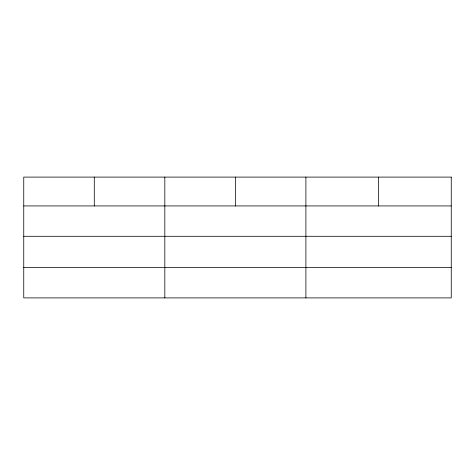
<?xml version="1.0" encoding="UTF-8"?>
<svg xmlns="http://www.w3.org/2000/svg" width="475" height="475" viewBox="0 0 475 475"><rect width="100%" height="100%" fill="white"/><g stroke="black" fill="none" stroke-linecap="round" stroke-linejoin="round"><path stroke-width="0.71" d="M23.75 205.936L451.25 205.936M23.75 236.289L451.25 236.289M23.75 267.556L451.25 267.556M378.575 177.098L378.575 205.936M305.9 177.098L305.9 297.902M235.362 177.098L235.362 205.936M164.825 177.098L164.825 297.902M94.288 177.098L94.288 205.936M451.25 177.098L23.75 177.098L23.75 297.902L451.25 297.902L451.25 177.098"/></g></svg>
